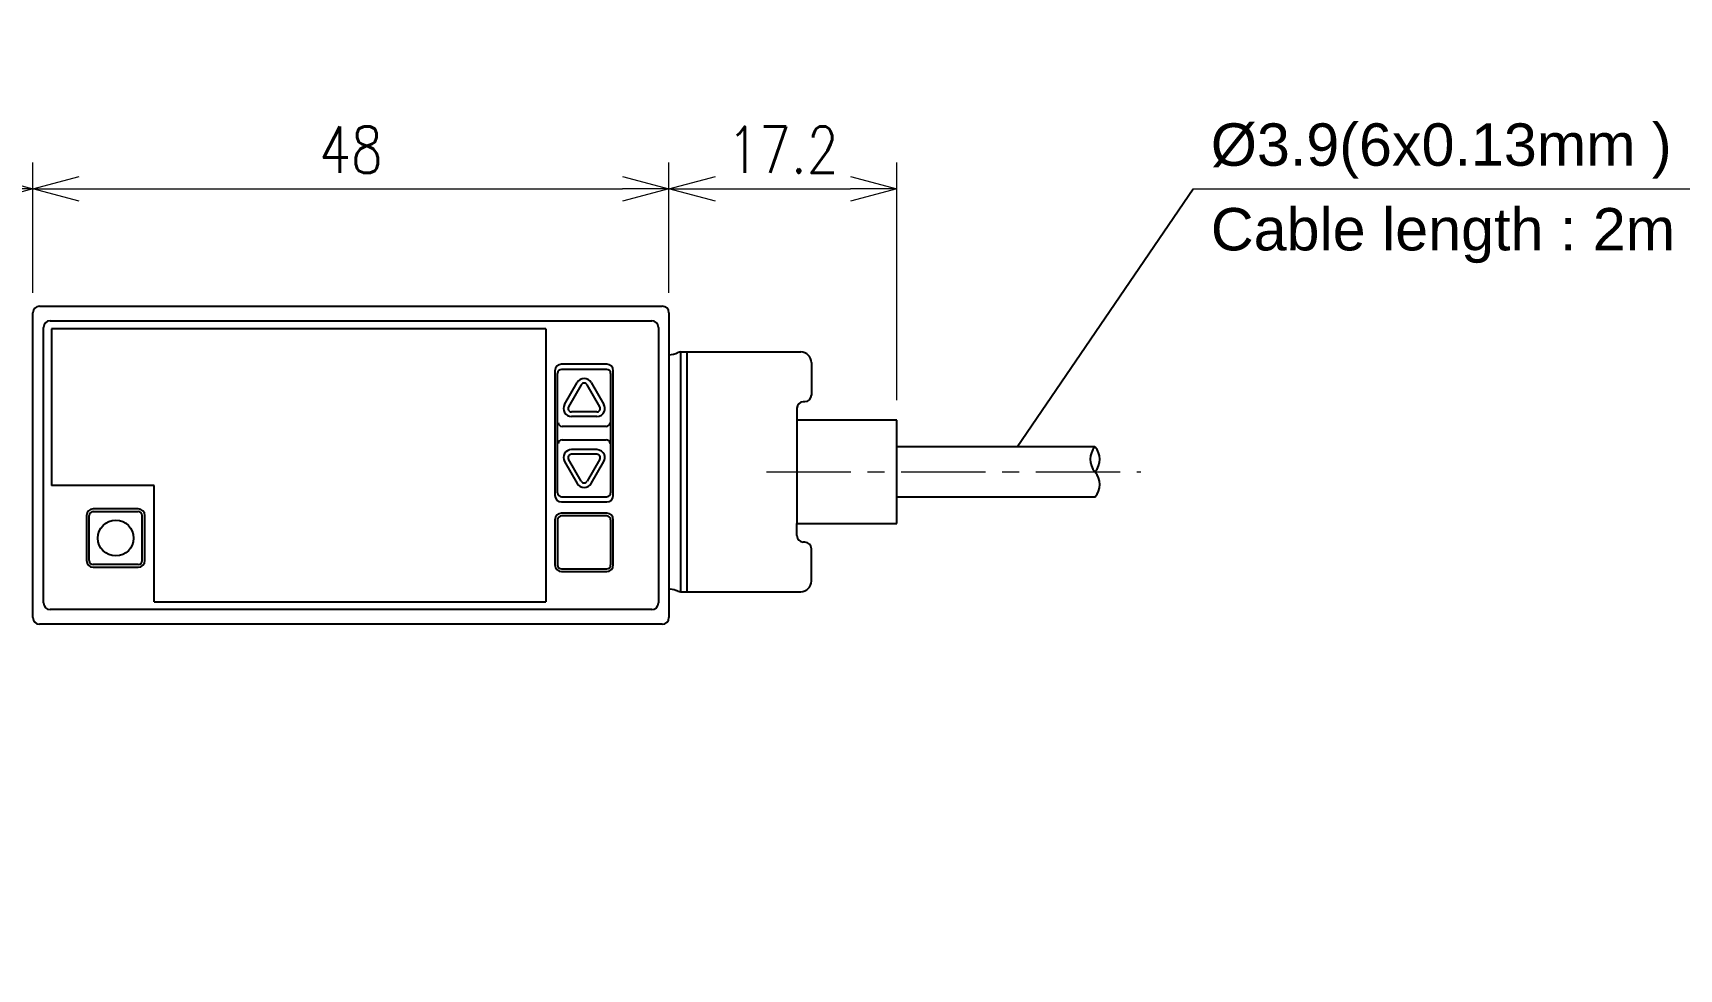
# Model space of a CAD drawing. Header units: millimetres. Extents: x 0 to 70370, y 0 to 11543.
# Drawn here: x 885.3 to 1009.5, y 1923.7 to 1994.3 of the extents above; entities that cross this region are included whole.
import ezdxf
from ezdxf import colors
from ezdxf.entities.mleader import LeaderData, LeaderLine
from ezdxf.enums import TextEntityAlignment as Align
from ezdxf.math import Vec2, Vec3

# ---------------------------------------------------------------- set-up
doc = ezdxf.new("R2010")
doc.units = ezdxf.units.MM
doc.linetypes.add('CENTER', pattern=[50.8, 31.75, -6.35, 6.35, -6.35])
doc.linetypes.add('CENTER2', pattern=[28.575, 19.05, -3.175, 3.175, -3.175])
for name, color, linetype, lineweight in [('01_外形線', 7, 'Continuous', 25), ('04_中心線', 1, 'CENTER2', 9), ('07_寸法線', 3, 'Continuous', 9)]:
    doc.layers.add(name, color=color, linetype=linetype, lineweight=lineweight)
doc.styles.get("Standard").update_dxf_attribs({"font": 'arial.ttf'})
doc.styles.add('寸法用', font='simplex.shx', dxfattribs={"width": 0.8, "bigfont": '@extfont2.shx'})
doc.dimstyles.get("Standard").update_dxf_attribs({"dimtxt": 0.18, "dimasz": 0.18, "dimexe": 0.18, "dimexo": 0.0625, "dimgap": 0.09, "dimtad": 0, "dimtih": 1, "dimtoh": 1, "dimdec": 4, "dimzin": 0, "dimdsep": 46, "dimtxsty": 'Standard', "dimcen": 0.09, "dimadec": 0, "dimazin": 0, "dimtfac": 1, "dimtdec": 4, "dimtofl": 0, "dimtmove": 0, "dimatfit": 3, "dimfxl": 1, "dimtolj": 1, "dimtzin": 0, "dimarcsym": 0})
doc.dimstyles.new('機械製図用', dxfattribs={"dimtxt": 3.5, "dimasz": 3.5, "dimexe": 2, "dimexo": 0, "dimgap": 1.2, "dimtad": 1, "dimdsep": 46, "dimtxsty": '寸法用', "dimblk": 'OPEN30', "dimcen": 0, "dimclrd": 256, "dimclre": 256, "dimclrt": 7, "dimazin": 2, "dimtm": 1e-09, "dimtfac": 0.75, "dimtmove": 0, "dimatfit": 3, "dimldrblk": 'OPEN30', "dimfxl": 1, "dimlwd": -1, "dimlwe": -1, "dimarcsym": 0})

# ---------------------------------------------------------------- blocks, each defined once
blk = doc.blocks.new('_Open30')
at = {"color": 0, "linetype": 'ByBlock', "lineweight": -2}
for p, q in [((-1, 0.268), (0, 0)), ((0, 0), (-1, -0.268)), ((0, 0), (-1, 0))]:
    blk.add_line(p, q, dxfattribs=at)
blk = doc.blocks.new('*D1977')
at = {"layer": '07_寸法線', "transparency": 16777216}
for p, q in [((852.08, 1962.59), (844.02, 1962.59)), ((846.02, 1959.09), (846.02, 1953.21)), ((884.28, 1949.71), (844.02, 1949.71)), ((846.02, 1949.71), (846.02, 1933.15))]:
    blk.add_line(p, q, dxfattribs=at)
at = {"layer": 'Defpoints', "color": 0, "linetype": 'Continuous', "transparency": 16777216}
for p in [(853.58, 1962.59), (846.02, 1949.71), (885.78, 1949.71)]:
    blk.add_point(p, dxfattribs=at)
at = {"layer": '07_寸法線', "linetype": 'Continuous', "transparency": 16777216, "xscale": 3.5, "yscale": 3.5, "zscale": 3.5}
for p, rotation in [((846.02, 1962.59), 90), ((846.02, 1949.71), 270)]:
    blk.add_blockref('_Open30', p, dxfattribs=dict(at, rotation=rotation))
at = {"layer": '07_寸法線', "color": 7, "linetype": 'Continuous', "transparency": 16777216, "insert": (843.07, 1939.68), "char_height": 3.5, "attachment_point": 5, "rotation": 90, "style": '寸法用'}
blk.add_mtext('12.88', dxfattribs=at)
blk = doc.blocks.new('*D1978')
at = {"layer": '07_寸法線', "transparency": 16777216}
for p, q in [((884.28, 1973.71), (834.02, 1973.71)), ((836.02, 1970.21), (836.02, 1953.21)), ((884.28, 1949.71), (834.02, 1949.71))]:
    blk.add_line(p, q, dxfattribs=at)
at = {"layer": 'Defpoints', "color": 0, "linetype": 'Continuous', "transparency": 16777216}
for p in [(885.78, 1973.71), (836.02, 1949.71), (885.78, 1949.71)]:
    blk.add_point(p, dxfattribs=at)
at = {"layer": '07_寸法線', "linetype": 'Continuous', "transparency": 16777216, "xscale": 3.5, "yscale": 3.5, "zscale": 3.5}
for p, rotation in [((836.02, 1973.71), 90), ((836.02, 1949.71), 270)]:
    blk.add_blockref('_Open30', p, dxfattribs=dict(at, rotation=rotation))
at = {"layer": '07_寸法線', "color": 7, "linetype": 'Continuous', "transparency": 16777216, "insert": (833.07, 1961.71), "char_height": 3.5, "attachment_point": 5, "rotation": 90, "style": '寸法用'}
blk.add_mtext('24', dxfattribs=at)
blk = doc.blocks.new('*D1979')
at = {"layer": '07_寸法線', "transparency": 16777216}
for p, q in [((871.28, 1967.99), (871.28, 1984.57)), ((885.28, 1974.71), (885.28, 1984.57)), ((874.78, 1982.57), (881.78, 1982.57))]:
    blk.add_line(p, q, dxfattribs=at)
at = {"layer": 'Defpoints', "color": 0, "linetype": 'Continuous', "transparency": 16777216}
for p in [(885.28, 1982.57), (885.28, 1973.21), (871.28, 1966.49)]:
    blk.add_point(p, dxfattribs=at)
at = {"layer": '07_寸法線', "linetype": 'Continuous', "transparency": 16777216, "xscale": 3.5, "yscale": 3.5, "zscale": 3.5, "rotation": 180}
blk.add_blockref('_Open30', (871.28, 1982.57), dxfattribs=at)
at = {"layer": '07_寸法線', "linetype": 'Continuous', "transparency": 16777216, "xscale": 3.5, "yscale": 3.5, "zscale": 3.5}
blk.add_blockref('_Open30', (885.28, 1982.57), dxfattribs=at)
at = {"layer": '07_寸法線', "color": 7, "linetype": 'Continuous', "transparency": 16777216, "insert": (878.28, 1985.52), "char_height": 3.5, "attachment_point": 5, "style": '寸法用'}
blk.add_mtext('14', dxfattribs=at)
blk = doc.blocks.new('*D1980')
at = {"layer": '07_寸法線', "transparency": 16777216}
for p, q in [((885.28, 1974.71), (885.28, 1984.57)), ((933.28, 1974.71), (933.28, 1984.57)), ((888.78, 1982.57), (929.78, 1982.57))]:
    blk.add_line(p, q, dxfattribs=at)
at = {"layer": 'Defpoints', "color": 0, "linetype": 'Continuous', "transparency": 16777216}
for p in [(933.28, 1982.57), (885.28, 1973.21), (933.28, 1973.21)]:
    blk.add_point(p, dxfattribs=at)
at = {"layer": '07_寸法線', "linetype": 'Continuous', "transparency": 16777216, "xscale": 3.5, "yscale": 3.5, "zscale": 3.5, "rotation": 180}
blk.add_blockref('_Open30', (885.28, 1982.57), dxfattribs=at)
at = {"layer": '07_寸法線', "linetype": 'Continuous', "transparency": 16777216, "xscale": 3.5, "yscale": 3.5, "zscale": 3.5}
blk.add_blockref('_Open30', (933.28, 1982.57), dxfattribs=at)
at = {"layer": '07_寸法線', "color": 7, "linetype": 'Continuous', "transparency": 16777216, "insert": (909.28, 1985.52), "char_height": 3.5, "attachment_point": 5, "style": '寸法用'}
blk.add_mtext('48', dxfattribs=at)
blk = doc.blocks.new('*D1981')
at = {"layer": '07_寸法線', "transparency": 16777216}
for p, q in [((933.28, 1974.71), (933.28, 1984.57)), ((950.48, 1966.61), (950.48, 1984.57)), ((936.78, 1982.57), (946.98, 1982.57))]:
    blk.add_line(p, q, dxfattribs=at)
at = {"layer": 'Defpoints', "color": 0, "linetype": 'Continuous', "transparency": 16777216}
for p in [(950.48, 1982.57), (933.28, 1973.21), (950.48, 1965.11)]:
    blk.add_point(p, dxfattribs=at)
at = {"layer": '07_寸法線', "linetype": 'Continuous', "transparency": 16777216, "xscale": 3.5, "yscale": 3.5, "zscale": 3.5, "rotation": 180}
blk.add_blockref('_Open30', (933.28, 1982.57), dxfattribs=at)
at = {"layer": '07_寸法線', "linetype": 'Continuous', "transparency": 16777216, "xscale": 3.5, "yscale": 3.5, "zscale": 3.5}
blk.add_blockref('_Open30', (950.48, 1982.57), dxfattribs=at)
at = {"layer": '07_寸法線', "color": 7, "linetype": 'Continuous', "transparency": 16777216, "insert": (941.88, 1985.52), "char_height": 3.5, "attachment_point": 5, "style": '寸法用'}
blk.add_mtext('17.2', dxfattribs=at)
blk = doc.blocks.new('*D1946')
at = {"layer": '07_寸法線', "transparency": 16777216}
for p, q in [((852.08, 1962.59), (844.02, 1962.59)), ((846.02, 1959.09), (846.02, 1953.21)), ((884.28, 1949.71), (844.02, 1949.71)), ((846.02, 1949.71), (846.02, 1933.15))]:
    blk.add_line(p, q, dxfattribs=at)
at = {"layer": 'Defpoints', "color": 0, "linetype": 'Continuous', "transparency": 16777216}
for p in [(853.58, 1962.59), (846.02, 1949.71), (885.78, 1949.71)]:
    blk.add_point(p, dxfattribs=at)
at = {"layer": '07_寸法線', "linetype": 'Continuous', "transparency": 16777216, "xscale": 3.5, "yscale": 3.5, "zscale": 3.5}
for p, rotation in [((846.02, 1962.59), 90), ((846.02, 1949.71), 270)]:
    blk.add_blockref('_Open30', p, dxfattribs=dict(at, rotation=rotation))
at = {"layer": '07_寸法線', "color": 7, "linetype": 'Continuous', "transparency": 16777216, "insert": (843.07, 1939.68), "char_height": 3.5, "attachment_point": 5, "rotation": 90, "style": '寸法用'}
blk.add_mtext('12.88', dxfattribs=at)
blk = doc.blocks.new('*D1947')
at = {"layer": '07_寸法線', "transparency": 16777216}
for p, q in [((884.28, 1973.71), (834.02, 1973.71)), ((836.02, 1970.21), (836.02, 1953.21)), ((884.28, 1949.71), (834.02, 1949.71))]:
    blk.add_line(p, q, dxfattribs=at)
at = {"layer": 'Defpoints', "color": 0, "linetype": 'Continuous', "transparency": 16777216}
for p in [(885.78, 1973.71), (836.02, 1949.71), (885.78, 1949.71)]:
    blk.add_point(p, dxfattribs=at)
at = {"layer": '07_寸法線', "linetype": 'Continuous', "transparency": 16777216, "xscale": 3.5, "yscale": 3.5, "zscale": 3.5}
for p, rotation in [((836.02, 1973.71), 90), ((836.02, 1949.71), 270)]:
    blk.add_blockref('_Open30', p, dxfattribs=dict(at, rotation=rotation))
at = {"layer": '07_寸法線', "color": 7, "linetype": 'Continuous', "transparency": 16777216, "insert": (833.07, 1961.71), "char_height": 3.5, "attachment_point": 5, "rotation": 90, "style": '寸法用'}
blk.add_mtext('24', dxfattribs=at)
blk = doc.blocks.new('*D1948')
at = {"layer": '07_寸法線', "transparency": 16777216}
for p, q in [((871.28, 1967.99), (871.28, 1984.57)), ((885.28, 1974.71), (885.28, 1984.57)), ((874.78, 1982.57), (881.78, 1982.57))]:
    blk.add_line(p, q, dxfattribs=at)
at = {"layer": 'Defpoints', "color": 0, "linetype": 'Continuous', "transparency": 16777216}
for p in [(885.28, 1982.57), (885.28, 1973.21), (871.28, 1966.49)]:
    blk.add_point(p, dxfattribs=at)
at = {"layer": '07_寸法線', "linetype": 'Continuous', "transparency": 16777216, "xscale": 3.5, "yscale": 3.5, "zscale": 3.5, "rotation": 180}
blk.add_blockref('_Open30', (871.28, 1982.57), dxfattribs=at)
at = {"layer": '07_寸法線', "linetype": 'Continuous', "transparency": 16777216, "xscale": 3.5, "yscale": 3.5, "zscale": 3.5}
blk.add_blockref('_Open30', (885.28, 1982.57), dxfattribs=at)
at = {"layer": '07_寸法線', "color": 7, "linetype": 'Continuous', "transparency": 16777216, "insert": (878.28, 1985.52), "char_height": 3.5, "attachment_point": 5, "style": '寸法用'}
blk.add_mtext('14', dxfattribs=at)
blk = doc.blocks.new('*D1949')
at = {"layer": '07_寸法線', "transparency": 16777216}
for p, q in [((885.28, 1974.71), (885.28, 1984.57)), ((933.28, 1974.71), (933.28, 1984.57)), ((888.78, 1982.57), (929.78, 1982.57))]:
    blk.add_line(p, q, dxfattribs=at)
at = {"layer": 'Defpoints', "color": 0, "linetype": 'Continuous', "transparency": 16777216}
for p in [(933.28, 1982.57), (885.28, 1973.21), (933.28, 1973.21)]:
    blk.add_point(p, dxfattribs=at)
at = {"layer": '07_寸法線', "linetype": 'Continuous', "transparency": 16777216, "xscale": 3.5, "yscale": 3.5, "zscale": 3.5, "rotation": 180}
blk.add_blockref('_Open30', (885.28, 1982.57), dxfattribs=at)
at = {"layer": '07_寸法線', "linetype": 'Continuous', "transparency": 16777216, "xscale": 3.5, "yscale": 3.5, "zscale": 3.5}
blk.add_blockref('_Open30', (933.28, 1982.57), dxfattribs=at)
at = {"layer": '07_寸法線', "color": 7, "linetype": 'Continuous', "transparency": 16777216, "insert": (909.28, 1985.52), "char_height": 3.5, "attachment_point": 5, "style": '寸法用'}
blk.add_mtext('48', dxfattribs=at)
blk = doc.blocks.new('*D1950')
at = {"layer": '07_寸法線', "transparency": 16777216}
for p, q in [((933.28, 1974.71), (933.28, 1984.57)), ((950.48, 1966.61), (950.48, 1984.57)), ((936.78, 1982.57), (946.98, 1982.57))]:
    blk.add_line(p, q, dxfattribs=at)
at = {"layer": 'Defpoints', "color": 0, "linetype": 'Continuous', "transparency": 16777216}
for p in [(950.48, 1982.57), (933.28, 1973.21), (950.48, 1965.11)]:
    blk.add_point(p, dxfattribs=at)
at = {"layer": '07_寸法線', "linetype": 'Continuous', "transparency": 16777216, "xscale": 3.5, "yscale": 3.5, "zscale": 3.5, "rotation": 180}
blk.add_blockref('_Open30', (933.28, 1982.57), dxfattribs=at)
at = {"layer": '07_寸法線', "linetype": 'Continuous', "transparency": 16777216, "xscale": 3.5, "yscale": 3.5, "zscale": 3.5}
blk.add_blockref('_Open30', (950.48, 1982.57), dxfattribs=at)
at = {"layer": '07_寸法線', "color": 7, "linetype": 'Continuous', "transparency": 16777216, "insert": (941.88, 1985.52), "char_height": 3.5, "attachment_point": 5, "style": '寸法用'}
blk.add_mtext('17.2', dxfattribs=at)
blk = doc.blocks.new('AM_BALLOON1')
at = {"transparency": 16777216}
blk.add_circle((0, 0), 5, dxfattribs=at)
blk.add_attdef('B_NUMBER', text='', height=3, dxfattribs=at).set_placement((0, 0), align=Align.MIDDLE_CENTER)
blk = doc.blocks.new('_OPEN')
at = {"color": 0, "linetype": 'ByBlock'}
for p, q in [((-1, 0.167), (0, 0)), ((0, 0), (-1, -0.167)), ((0, 0), (-1, 0))]:
    blk.add_line(p, q, dxfattribs=at)

msp = doc.modelspace()

# ---------------------------------------------------------------- linework, layer by layer
at = {"layer": '01_外形線', "linetype": 'Continuous'}
for p, q in [((885.279, 1969.514), (885.279, 1973.212)), ((885.279, 1969.514), (885.279, 1973.212)), ((885.779, 1973.712), (932.779, 1973.712)), ((885.779, 1973.712), (932.779, 1973.712)), ((933.279, 1973.212), (933.279, 1970.052)), ((933.279, 1973.212), (933.279, 1970.052)), ((886.079, 1951.312), (886.079, 1972.112)), ((886.079, 1951.312), (886.079, 1972.112)), ((886.579, 1972.612), (931.979, 1972.612)), ((886.579, 1972.612), (931.979, 1972.612)), ((886.679, 1972.012), (886.679, 1960.172)), ((923.979, 1972.012), (886.679, 1972.012)), ((886.679, 1972.012), (886.679, 1960.172)), ((923.979, 1972.012), (886.679, 1972.012)), ((923.979, 1972.012), (923.979, 1951.412)), ((923.979, 1972.012), (923.979, 1951.412)), ((932.479, 1972.112), (932.479, 1951.312)), ((932.479, 1972.112), (932.479, 1951.312)), ((885.279, 1953.56), (885.279, 1969.514)), ((885.279, 1953.56), (885.279, 1969.514)), ((928.579, 1969.337), (925.179, 1969.337)), ((928.579, 1969.337), (925.179, 1969.337)), ((933.279, 1970.052), (933.279, 1952.362)), ((933.279, 1970.052), (933.279, 1952.362)), ((934.14, 1970.262), (934.14, 1952.162)), ((934.14, 1970.262), (943.231, 1970.262)), ((934.14, 1970.262), (934.14, 1952.162)), ((934.14, 1970.262), (943.231, 1970.262)), ((934.629, 1970.262), (934.629, 1952.162)), ((934.629, 1970.262), (934.629, 1952.162)), ((944.031, 1969.462), (944.031, 1967.008)), ((944.031, 1969.462), (944.031, 1967.008)), ((924.679, 1968.837), (924.679, 1959.437)), ((924.679, 1968.837), (924.679, 1959.437)), ((924.879, 1959.637), (924.879, 1968.637)), ((924.879, 1959.637), (924.879, 1968.637)), ((928.579, 1968.937), (925.179, 1968.937)), ((928.579, 1968.937), (925.179, 1968.937)), ((925.398, 1966.287), (926.359, 1967.951)), ((925.398, 1966.287), (926.359, 1967.951)), ((927.398, 1967.951), (928.359, 1966.287)), ((927.398, 1967.951), (928.359, 1966.287)), ((928.879, 1968.637), (928.879, 1959.637)), ((928.879, 1968.637), (928.879, 1959.637)), ((929.079, 1959.437), (929.079, 1968.837)), ((929.079, 1959.437), (929.079, 1968.837)), ((926.662, 1967.776), (925.701, 1966.112)), ((926.662, 1967.776), (925.701, 1966.112)), ((928.056, 1966.112), (927.095, 1967.776)), ((928.056, 1966.112), (927.095, 1967.776)), ((927.839, 1965.737), (925.918, 1965.737)), ((927.839, 1965.737), (925.918, 1965.737)), ((927.839, 1965.387), (925.918, 1965.387)), ((927.839, 1965.387), (925.918, 1965.387)), ((942.93, 1966.005), (942.93, 1965.107)), ((942.93, 1966.005), (942.93, 1965.107)), ((943.542, 1966.508), (943.419, 1966.505)), ((943.542, 1966.508), (943.419, 1966.505)), ((928.536, 1964.637), (925.221, 1964.637)), ((928.536, 1964.637), (925.221, 1964.637)), ((950.48, 1965.107), (942.93, 1965.107)), ((942.93, 1965.107), (942.93, 1957.307)), ((950.48, 1965.107), (942.93, 1965.107)), ((942.93, 1965.107), (942.93, 1957.307)), ((950.48, 1963.107), (950.48, 1965.107)), ((950.48, 1963.107), (950.48, 1965.107)), ((925.221, 1963.637), (928.536, 1963.637)), ((925.221, 1963.637), (928.536, 1963.637)), ((927.839, 1962.887), (925.918, 1962.887)), ((927.839, 1962.887), (925.918, 1962.887)), ((965.43, 1963.107), (950.48, 1963.107)), ((950.48, 1959.307), (950.48, 1963.107)), ((965.43, 1963.107), (950.48, 1963.107)), ((950.48, 1959.307), (950.48, 1963.107)), ((925.398, 1961.987), (926.359, 1960.323)), ((925.398, 1961.987), (926.359, 1960.323)), ((926.662, 1960.498), (925.701, 1962.162)), ((926.662, 1960.498), (925.701, 1962.162)), ((927.839, 1962.537), (925.918, 1962.537)), ((927.839, 1962.537), (925.918, 1962.537)), ((928.056, 1962.162), (927.095, 1960.498)), ((928.056, 1962.162), (927.095, 1960.498)), ((927.398, 1960.323), (928.359, 1961.987)), ((927.398, 1960.323), (928.359, 1961.987)), ((894.429, 1960.172), (886.679, 1960.172)), ((894.429, 1960.172), (886.679, 1960.172)), ((894.429, 1951.412), (894.429, 1960.172)), ((894.429, 1951.412), (894.429, 1960.172)), ((925.179, 1959.337), (928.579, 1959.337)), ((925.179, 1959.337), (928.579, 1959.337)), ((965.43, 1959.307), (950.48, 1959.307)), ((950.48, 1957.307), (950.48, 1959.307)), ((965.43, 1959.307), (950.48, 1959.307)), ((950.48, 1957.307), (950.48, 1959.307)), ((893.229, 1958.412), (889.829, 1958.412)), ((893.229, 1958.412), (889.829, 1958.412)), ((889.829, 1958.212), (893.229, 1958.212)), ((889.829, 1958.212), (893.229, 1958.212)), ((925.179, 1958.937), (928.579, 1958.937)), ((925.179, 1958.937), (928.579, 1958.937)), ((928.579, 1958.087), (925.179, 1958.087)), ((928.579, 1958.087), (925.179, 1958.087)), ((889.329, 1957.912), (889.329, 1954.512)), ((889.329, 1957.912), (889.329, 1954.512)), ((889.529, 1954.512), (889.529, 1957.912)), ((889.529, 1954.512), (889.529, 1957.912)), ((893.529, 1954.512), (893.529, 1957.912)), ((893.529, 1954.512), (893.529, 1957.912)), ((893.729, 1954.512), (893.729, 1957.912)), ((893.729, 1954.512), (893.729, 1957.912)), ((924.679, 1957.587), (924.679, 1954.187)), ((924.679, 1957.587), (924.679, 1954.187)), ((924.879, 1957.587), (924.879, 1954.187)), ((924.879, 1957.587), (924.879, 1954.187)), ((928.579, 1957.887), (925.179, 1957.887)), ((928.579, 1957.887), (925.179, 1957.887)), ((928.879, 1957.587), (928.879, 1954.187)), ((928.879, 1957.587), (928.879, 1954.187)), ((929.079, 1954.187), (929.079, 1957.587)), ((929.079, 1954.187), (929.079, 1957.587)), ((942.93, 1957.307), (950.48, 1957.307)), ((942.93, 1956.407), (942.93, 1957.307)), ((942.93, 1957.307), (950.48, 1957.307)), ((942.93, 1956.407), (942.93, 1957.307)), ((943.542, 1955.905), (943.419, 1955.907)), ((943.542, 1955.905), (943.419, 1955.907)), ((893.229, 1954.212), (889.829, 1954.212)), ((893.229, 1954.212), (889.829, 1954.212)), ((944.031, 1952.962), (944.031, 1955.405)), ((944.031, 1952.962), (944.031, 1955.405)), ((885.279, 1950.212), (885.279, 1953.56)), ((885.279, 1950.212), (885.279, 1953.56)), ((889.829, 1954.012), (893.229, 1954.012)), ((889.829, 1954.012), (893.229, 1954.012)), ((925.179, 1953.887), (928.579, 1953.887)), ((925.179, 1953.887), (928.579, 1953.887)), ((925.179, 1953.687), (928.579, 1953.687)), ((925.179, 1953.687), (928.579, 1953.687)), ((933.279, 1952.362), (933.279, 1950.212)), ((933.279, 1952.362), (933.279, 1950.212)), ((934.14, 1952.162), (943.231, 1952.162)), ((934.14, 1952.162), (943.231, 1952.162)), ((931.979, 1950.812), (886.579, 1950.812)), ((931.979, 1950.812), (886.579, 1950.812)), ((894.429, 1951.412), (923.979, 1951.412)), ((894.429, 1951.412), (923.979, 1951.412)), ((932.779, 1949.712), (885.779, 1949.712)), ((932.779, 1949.712), (885.779, 1949.712))]:
    msp.add_line(p, q, dxfattribs=at)
msp.add_circle((891.529, 1956.212), 1.35, dxfattribs=at)
msp.add_circle((891.529, 1956.212), 1.35, dxfattribs=at)
for centre, radius, start, end in [((885.779, 1973.212), 0.5, 90, 180), ((885.779, 1973.212), 0.5, 90, 180), ((932.779, 1973.212), 0.5, 0, 90), ((932.779, 1973.212), 0.5, 0, 90), ((886.579, 1972.112), 0.5, 90, 180), ((886.579, 1972.112), 0.5, 90, 180), ((931.979, 1972.112), 0.5, 0, 90), ((931.979, 1972.112), 0.5, 0, 90), ((925.179, 1968.837), 0.5, 90, 180), ((925.179, 1968.837), 0.5, 90, 180), ((928.579, 1968.837), 0.5, 0, 90), ((928.579, 1968.837), 0.5, 0, 90), ((933.189, 1971.792), 1.743, 272.94871, 295.75908), ((933.189, 1971.792), 1.743, 272.94871, 295.75908), ((934.14, 1969.762), 0.5, 90, 112.81939), ((934.14, 1969.762), 0.5, 90, 112.81939), ((943.231, 1969.462), 0.8, 0, 90), ((943.231, 1969.462), 0.8, 0, 90), ((925.179, 1968.637), 0.3, 90, 180), ((925.179, 1968.637), 0.3, 90, 180), ((926.879, 1967.651), 0.6, 30, 150), ((926.879, 1967.651), 0.6, 30, 150), ((926.879, 1967.651), 0.25, 30, 150), ((926.879, 1967.651), 0.25, 30, 150), ((928.579, 1968.637), 0.3, 0, 90), ((928.579, 1968.637), 0.3, 0, 90), ((943.531, 1967.008), 0.5, 271.25745, 0), ((943.531, 1967.008), 0.5, 271.25745, 0), ((925.918, 1965.987), 0.6, 150, 270), ((925.918, 1965.987), 0.6, 150, 270), ((925.918, 1965.987), 0.25, 150, 270), ((925.918, 1965.987), 0.25, 150, 270), ((927.839, 1965.987), 0.25, 270, 30), ((927.839, 1965.987), 0.25, 270, 30), ((927.839, 1965.987), 0.6, 270, 340.71283), ((927.839, 1965.987), 0.6, 270, 340.71283), ((927.839, 1965.987), 0.6, 340.71283, 30), ((927.839, 1965.987), 0.6, 340.71283, 30), ((943.43, 1966.005), 0.5, 91.25745, 180), ((943.43, 1966.005), 0.5, 91.25745, 180), ((925.221, 1964.937), 0.3, 180, 270), ((925.221, 1964.937), 0.3, 180, 270), ((928.536, 1964.937), 0.3, 270, 0), ((928.536, 1964.937), 0.3, 270, 0), ((925.221, 1963.337), 0.3, 90, 180), ((925.221, 1963.337), 0.3, 90, 180), ((925.918, 1962.287), 0.6, 90, 210), ((925.918, 1962.287), 0.6, 90, 210), ((927.839, 1962.287), 0.6, 19.28717, 90), ((927.839, 1962.287), 0.6, 19.28717, 90), ((928.536, 1963.337), 0.3, 0, 90), ((928.536, 1963.337), 0.3, 0, 90), ((966.526, 1962.157), 1.45, 139.06761, 220.93239), ((966.526, 1962.157), 1.45, 139.06761, 220.93239), ((966.989, 1962.207), 1.8, 150, 150), ((966.989, 1962.207), 1.8, 150, 150), ((964.335, 1962.157), 1.45, 319.06761, 40.93239), ((964.335, 1962.157), 1.45, 319.06761, 40.93239), ((925.918, 1962.287), 0.25, 90, 210), ((925.918, 1962.287), 0.25, 90, 210), ((927.839, 1962.287), 0.25, 330, 90), ((927.839, 1962.287), 0.25, 330, 90), ((927.839, 1962.287), 0.6, 330, 19.28717), ((927.839, 1962.287), 0.6, 330, 19.28717), ((926.879, 1960.623), 0.25, 210, 330), ((926.879, 1960.623), 0.25, 210, 330), ((964.335, 1960.257), 1.45, 319.06761, 40.93239), ((964.335, 1960.257), 1.45, 319.06761, 40.93239), ((925.179, 1959.437), 0.5, 180, 270), ((925.179, 1959.437), 0.5, 180, 270), ((925.179, 1959.637), 0.3, 180, 270), ((925.179, 1959.637), 0.3, 180, 270), ((926.879, 1960.623), 0.6, 210, 330), ((926.879, 1960.623), 0.6, 210, 330), ((928.579, 1959.637), 0.3, 270, 0), ((928.579, 1959.637), 0.3, 270, 0), ((928.579, 1959.437), 0.5, 270, 0), ((928.579, 1959.437), 0.5, 270, 0), ((889.829, 1957.912), 0.5, 90, 180), ((889.829, 1957.912), 0.5, 90, 180), ((889.829, 1957.912), 0.3, 90, 180), ((889.829, 1957.912), 0.3, 90, 180), ((893.229, 1957.912), 0.5, 0, 90), ((893.229, 1957.912), 0.5, 0, 90), ((893.229, 1957.912), 0.3, 0, 90), ((893.229, 1957.912), 0.3, 0, 90), ((925.179, 1957.587), 0.5, 90, 180), ((925.179, 1957.587), 0.5, 90, 180), ((928.579, 1957.587), 0.5, 0, 90), ((928.579, 1957.587), 0.5, 0, 90), ((925.179, 1957.587), 0.3, 90, 180), ((925.179, 1957.587), 0.3, 90, 180), ((928.579, 1957.587), 0.3, 0, 90), ((928.579, 1957.587), 0.3, 0, 90), ((943.43, 1956.407), 0.5, 180, 268.74255), ((943.43, 1956.407), 0.5, 180, 268.74255), ((943.531, 1955.405), 0.5, 0, 88.74255), ((943.531, 1955.405), 0.5, 0, 88.74255), ((889.829, 1954.512), 0.5, 180, 270), ((889.829, 1954.512), 0.5, 180, 270), ((889.829, 1954.512), 0.3, 180, 270), ((889.829, 1954.512), 0.3, 180, 270), ((893.229, 1954.512), 0.3, 270, 0), ((893.229, 1954.512), 0.5, 270, 0), ((893.229, 1954.512), 0.3, 270, 0), ((893.229, 1954.512), 0.5, 270, 0), ((925.179, 1954.187), 0.5, 180, 270), ((925.179, 1954.187), 0.5, 180, 270), ((925.179, 1954.187), 0.3, 180, 270), ((925.179, 1954.187), 0.3, 180, 270), ((928.579, 1954.187), 0.3, 270, 0), ((928.579, 1954.187), 0.5, 270, 0), ((928.579, 1954.187), 0.3, 270, 0), ((928.579, 1954.187), 0.5, 270, 0), ((934.14, 1952.662), 0.5, 270, 270), ((934.14, 1952.662), 0.5, 270, 270), ((943.231, 1952.962), 0.8, 270, 0), ((943.231, 1952.962), 0.8, 270, 0), ((933.278, 1950.307), 2.055, 89.99099, 90.02033), ((933.278, 1950.307), 2.055, 89.99099, 90.02033), ((933.214, 1951.458), 0.907, 79.47872, 85.89798), ((933.214, 1951.458), 0.907, 79.47872, 85.89798), ((933.149, 1950.307), 2.055, 67.18061, 83.57172), ((933.149, 1950.307), 2.055, 67.18061, 83.57172), ((934.14, 1952.662), 0.5, 247.18061, 270), ((934.14, 1952.662), 0.5, 247.18061, 270), ((886.579, 1951.312), 0.5, 180, 270), ((886.579, 1951.312), 0.5, 180, 270), ((931.979, 1951.312), 0.5, 270, 0), ((931.979, 1951.312), 0.5, 270, 0), ((885.779, 1950.212), 0.5, 180, 270), ((885.779, 1950.212), 0.5, 180, 270), ((932.779, 1950.212), 0.5, 270, 0), ((932.779, 1950.212), 0.5, 270, 0)]:
    msp.add_arc(centre, radius, start, end, dxfattribs=at)
at = {"layer": '04_中心線', "linetype": 'CENTER', "ltscale": 0.2}
msp.add_line((940.65, 1961.212), (968.893, 1961.212), dxfattribs=at)
msp.add_line((940.65, 1961.212), (968.893, 1961.212), dxfattribs=at)
at = {"layer": '07_寸法線', "linetype": 'Continuous'}
msp.add_line((972.834, 1982.569), (1021.311, 1982.569), dxfattribs=at)
msp.add_line((972.834, 1982.569), (1021.311, 1982.569), dxfattribs=at)

# ---------------------------------------------------------------- texts
for s, p in [('%%C3.9(6x0.13mm )', (974.176, 1984.314)), ('%%C3.9(6x0.13mm )', (974.176, 1984.314)), ('Cable length : 2m', (974.176, 1977.925)), ('Cable length : 2m', (974.176, 1977.925))]:
    msp.add_text(s, height=3.2, dxfattribs=at).set_placement(p)

# ---------------------------------------------------------------- dimensions: what is measured, and where the dimension line sits
for base, p1, p2, picture, middle in [((885.279, 1982.569), (871.279, 1966.487), (885.279, 1973.212), '*D1979', (878.279, 1985.519)), ((885.279, 1982.569), (871.279, 1966.487), (885.279, 1973.212), '*D1948', (878.279, 1985.519)), ((933.279, 1982.569), (885.279, 1973.212), (933.279, 1973.212), '*D1980', (909.279, 1985.519)), ((933.279, 1982.569), (885.279, 1973.212), (933.279, 1973.212), '*D1949', (909.279, 1985.519)), ((950.48, 1982.569), (933.279, 1973.212), (950.48, 1965.107), '*D1981', (941.879, 1985.519)), ((950.48, 1982.569), (933.279, 1973.212), (950.48, 1965.107), '*D1950', (941.879, 1985.519))]:
    dim = msp.add_linear_dim(base=base, p1=p1, p2=p2, dimstyle='機械製図用', override={"dimexo": 1.5}, dxfattribs=at)
    dim.commit()
    dim.dimension.update_dxf_attribs({"geometry": picture, "text_midpoint": middle})
for base, p1, p2, picture, middle in [((836.021, 1949.712), (885.779, 1973.712), (885.779, 1949.712), '*D1978', (833.071, 1961.712)), ((836.021, 1949.712), (885.779, 1973.712), (885.779, 1949.712), '*D1947', (833.071, 1961.712)), ((846.020537635, 1949.711991841), (853.57861864, 1962.586991841), (885.77861864, 1949.711991841), '*D1977', (843.070537635, 1939.678658508)), ((846.020537635, 1949.711991841), (853.57861864, 1962.586991841), (885.77861864, 1949.711991841), '*D1946', (843.070537635, 1939.678658508))]:
    dim = msp.add_linear_dim(base=base, p1=p1, p2=p2, angle=90, dimstyle='機械製図用', override={"dimexo": 1.5}, dxfattribs=at)
    dim.commit()
    dim.dimension.update_dxf_attribs({"geometry": picture, "text_midpoint": middle})

# ---------------------------------------------------------------- leaders
msp.add_leader([(959.547, 1963.107), (972.834, 1982.569)], dimstyle='Standard', override={"dimgap": 1, "dimtad": 0}, dxfattribs=at)
msp.add_leader([(959.547, 1963.107), (972.834, 1982.569)], dimstyle='Standard', override={"dimgap": 1, "dimtad": 0}, dxfattribs=at)
at = {"layer": '07_寸法線'}
ml = msp.add_multileader_block('Standard', dxfattribs=at)
ml.set_content('AM_BALLOON1', color=256, scale=9.3744318)
ml.set_attribute('B_NUMBER', '1', width=0)
ml.set_leader_properties(color=256, linetype='ByLayer', lineweight=-1)
ml.set_arrow_properties(name='OPEN')
ml.build(insert=Vec2(0, 0))
ml.multileader.update_dxf_attribs({"leader_type": 0, "has_dogleg": 0, "text_right_attachment_type": 6, "dogleg_length": 0, "arrow_head_size": 4.688, "scale": 2.5, "block_connection_type": 1})
ctx = ml.context
ctx.base_point, ctx.scale, ctx.char_height, ctx.arrow_head_size, ctx.landing_gap_size, ctx.plane_origin = Vec3(33418.771, 3166.995), 2.5, 9.375, 4.688, 4.688, Vec3(33418.771, 3166.995)
ctx.right_attachment, ctx.attachment_type = 6, 1
notes = []
notes.append((ctx, [(0, (0, 0, 0), (0, 0), (1, 0), 1, [])]))
ctx.block.insert = Vec3(33418.771, 3166.995)
ml = msp.add_multileader_block('Standard', dxfattribs=at)
ml.set_content('AM_BALLOON1', color=256, scale=7.4995455)
ml.set_attribute('B_NUMBER', '1A', width=0)
ml.set_leader_properties(color=256, linetype='ByLayer', lineweight=-1)
ml.set_arrow_properties(name='OPEN')
ml.build(insert=Vec2(0, 0))
ml.multileader.update_dxf_attribs({"leader_type": 0, "has_dogleg": 0, "text_right_attachment_type": 6, "dogleg_length": 0, "arrow_head_size": 3.75, "scale": 2.5, "block_connection_type": 1})
ctx = ml.context
ctx.base_point, ctx.scale, ctx.char_height, ctx.arrow_head_size, ctx.landing_gap_size, ctx.plane_origin = Vec3(35324.795, 3132.322), 2.5, 7.5, 3.75, 3.75, Vec3(35324.795, 3132.322)
ctx.right_attachment, ctx.attachment_type = 6, 1
notes.append((ctx, [(0, (0, 0, 0), (0, 0), (1, 0), 1, [])]))
ctx.block.insert = Vec3(35324.795, 3132.322)
ml = msp.add_multileader_block('Standard', dxfattribs=at)
ml.set_content('AM_BALLOON1', color=256, scale=7.4995455)
ml.set_attribute('B_NUMBER', '2', width=0)
ml.set_leader_properties(color=256, linetype='ByLayer', lineweight=-1)
ml.set_arrow_properties(name='OPEN')
ml.build(insert=Vec2(0, 0))
ml.multileader.update_dxf_attribs({"leader_type": 0, "has_dogleg": 0, "text_right_attachment_type": 6, "dogleg_length": 0, "arrow_head_size": 3.75, "scale": 2.5, "block_connection_type": 1})
ctx = ml.context
ctx.base_point, ctx.scale, ctx.char_height, ctx.arrow_head_size, ctx.landing_gap_size, ctx.plane_origin = Vec3(37084.606, 2712.991), 2.5, 7.5, 3.75, 3.75, Vec3(37084.606, 2712.991)
ctx.right_attachment, ctx.attachment_type = 6, 1
notes.append((ctx, [(0, (0, 0, 0), (0, 0), (1, 0), 1, [])]))
ctx.block.insert = Vec3(37084.606, 2712.991)
ml = msp.add_multileader_block('Standard', dxfattribs=at)
ml.set_content('AM_BALLOON1', color=256, scale=7.4995455)
ml.set_attribute('B_NUMBER', '3', width=0)
ml.set_leader_properties(color=256, linetype='ByLayer', lineweight=-1)
ml.set_arrow_properties(name='OPEN')
ml.build(insert=Vec2(0, 0))
ml.multileader.update_dxf_attribs({"leader_type": 0, "has_dogleg": 0, "text_right_attachment_type": 6, "dogleg_length": 0, "arrow_head_size": 3.75, "scale": 2.5, "block_connection_type": 1})
ctx = ml.context
ctx.base_point, ctx.scale, ctx.char_height, ctx.arrow_head_size, ctx.landing_gap_size, ctx.plane_origin = Vec3(38565.945, 2679.176), 2.5, 7.5, 3.75, 3.75, Vec3(38565.945, 2679.176)
ctx.right_attachment, ctx.attachment_type = 6, 1
notes.append((ctx, [(0, (0, 0, 0), (0, 0), (1, 0), 1, [])]))
ctx.block.insert = Vec3(38565.945, 2679.176)
ml = msp.add_multileader_block('Standard', dxfattribs=at)
ml.set_content('AM_BALLOON1', color=256, scale=6.9995758)
ml.set_attribute('B_NUMBER', '1', width=0)
ml.set_leader_properties(color=256, linetype='ByLayer', lineweight=-1)
ml.set_arrow_properties(name='OPEN')
ml.build(insert=Vec2(0, 0))
ml.multileader.update_dxf_attribs({"leader_type": 0, "has_dogleg": 0, "text_right_attachment_type": 6, "dogleg_length": 0, "arrow_head_size": 3.5, "scale": 2.5, "block_connection_type": 1})
ctx = ml.context
ctx.base_point, ctx.scale, ctx.char_height, ctx.arrow_head_size, ctx.landing_gap_size, ctx.plane_origin = Vec3(22618.86, 2460.666), 2.5, 7, 3.5, 3.5, Vec3(22618.86, 2460.666)
ctx.right_attachment, ctx.attachment_type = 6, 1
notes.append((ctx, [(0, (0, 0, 0), (0, 0), (1, 0), 1, [])]))
ctx.block.insert = Vec3(22618.86, 2460.666)
ml = msp.add_multileader_block('Standard', dxfattribs=at)
ml.set_content('AM_BALLOON1', color=256, scale=7.4995455)
ml.set_attribute('B_NUMBER', '1B', width=0)
ml.set_leader_properties(color=256, linetype='ByLayer', lineweight=-1)
ml.set_arrow_properties(name='OPEN')
ml.build(insert=Vec2(0, 0))
ml.multileader.update_dxf_attribs({"leader_type": 0, "has_dogleg": 0, "text_right_attachment_type": 6, "dogleg_length": 0, "arrow_head_size": 3.75, "scale": 2.5, "block_connection_type": 1})
ctx = ml.context
ctx.base_point, ctx.scale, ctx.char_height, ctx.arrow_head_size, ctx.landing_gap_size, ctx.plane_origin = Vec3(35324.795, 2449.628), 2.5, 7.5, 3.75, 3.75, Vec3(35324.795, 2449.628)
ctx.right_attachment, ctx.attachment_type = 6, 1
notes.append((ctx, [(0, (0, 0, 0), (0, 0), (1, 0), 1, [])]))
ctx.block.insert = Vec3(35324.795, 2449.628)
ml = msp.add_multileader_block('Standard', dxfattribs=at)
ml.set_content('AM_BALLOON1', color=256, scale=5.2496818)
ml.set_attribute('B_NUMBER', '1', width=0)
ml.set_leader_properties(color=256, linetype='ByLayer', lineweight=-1)
ml.set_arrow_properties(name='OPEN')
ml.build(insert=Vec2(0, 0))
ml.multileader.update_dxf_attribs({"leader_type": 0, "has_dogleg": 0, "text_right_attachment_type": 6, "dogleg_length": 0, "arrow_head_size": 2.625, "scale": 2.5, "block_connection_type": 1})
ctx = ml.context
ctx.base_point, ctx.scale, ctx.char_height, ctx.arrow_head_size, ctx.landing_gap_size, ctx.plane_origin = Vec3(15728.524, 2067.426), 2.5, 5.25, 2.625, 2.625, Vec3(15728.524, 2067.426)
ctx.right_attachment, ctx.attachment_type = 6, 1
notes.append((ctx, [(0, (0, 0, 0), (0, 0), (1, 0), 1, [])]))
ctx.block.insert = Vec3(15728.524, 2067.426)
ml = msp.add_multileader_block('Standard', dxfattribs=at)
ml.set_content('AM_BALLOON1', color=256, scale=5.0246955)
ml.set_attribute('B_NUMBER', '1', width=0)
ml.set_leader_properties(color=256, linetype='ByLayer', lineweight=-1)
ml.set_arrow_properties(name='OPEN')
ml.build(insert=Vec2(0, 0))
ml.multileader.update_dxf_attribs({"leader_type": 0, "has_dogleg": 0, "text_right_attachment_type": 6, "dogleg_length": 0, "arrow_head_size": 2.513, "scale": 2.5, "block_connection_type": 1})
ctx = ml.context
ctx.base_point, ctx.scale, ctx.char_height, ctx.arrow_head_size, ctx.landing_gap_size, ctx.plane_origin = Vec3(40332.084, 2013.345), 2.5, 5.025, 2.513, 2.513, Vec3(40332.084, 2013.345)
ctx.right_attachment, ctx.attachment_type = 6, 1
notes.append((ctx, [(0, (0, 0, 0), (0, 0), (1, 0), 1, [])]))
ctx.block.insert = Vec3(40332.084, 2013.345)
ml = msp.add_multileader_block('Standard', dxfattribs=at)
ml.set_content('AM_BALLOON1', color=256, scale=5.0246955)
ml.set_attribute('B_NUMBER', '2', width=0)
ml.set_leader_properties(color=256, linetype='ByLayer', lineweight=-1)
ml.set_arrow_properties(name='OPEN')
ml.build(insert=Vec2(0, 0))
ml.multileader.update_dxf_attribs({"leader_type": 0, "has_dogleg": 0, "text_right_attachment_type": 6, "dogleg_length": 0, "arrow_head_size": 2.513, "scale": 2.5, "block_connection_type": 1})
ctx = ml.context
ctx.base_point, ctx.scale, ctx.char_height, ctx.arrow_head_size, ctx.landing_gap_size, ctx.plane_origin = Vec3(41277.991, 2013.345), 2.5, 5.025, 2.513, 2.513, Vec3(41277.991, 2013.345)
ctx.right_attachment, ctx.attachment_type = 6, 1
notes.append((ctx, [(0, (0, 0, 0), (0, 0), (1, 0), 1, [])]))
ctx.block.insert = Vec3(41277.991, 2013.345)
ml = msp.add_multileader_block('Standard', dxfattribs=at)
ml.set_content('AM_BALLOON1', color=256, scale=5.2496818)
ml.set_attribute('B_NUMBER', '1', width=0)
ml.set_leader_properties(color=256, linetype='ByLayer', lineweight=-1)
ml.set_arrow_properties(name='OPEN')
ml.build(insert=Vec2(0, 0))
ml.multileader.update_dxf_attribs({"leader_type": 0, "has_dogleg": 0, "text_right_attachment_type": 6, "dogleg_length": 0, "arrow_head_size": 2.625, "scale": 2.5, "block_connection_type": 1})
ctx = ml.context
ctx.base_point, ctx.scale, ctx.char_height, ctx.arrow_head_size, ctx.landing_gap_size, ctx.plane_origin = Vec3(4732.123, 1965.395), 2.5, 5.25, 2.625, 2.625, Vec3(4732.123, 1965.395)
ctx.right_attachment, ctx.attachment_type = 6, 1
notes.append((ctx, [(0, (0, 0, 0), (0, 0), (1, 0), 1, [])]))
ctx.block.insert = Vec3(4732.123, 1965.395)
ml = msp.add_multileader_block('Standard', dxfattribs=at)
ml.set_content('AM_BALLOON1', color=256, scale=5.2496818)
ml.set_attribute('B_NUMBER', '2', width=0)
ml.set_leader_properties(color=256, linetype='ByLayer', lineweight=-1)
ml.set_arrow_properties(name='OPEN')
ml.build(insert=Vec2(0, 0))
ml.multileader.update_dxf_attribs({"leader_type": 0, "has_dogleg": 0, "text_right_attachment_type": 6, "dogleg_length": 0, "arrow_head_size": 2.625, "scale": 2.5, "block_connection_type": 1})
ctx = ml.context
ctx.base_point, ctx.scale, ctx.char_height, ctx.arrow_head_size, ctx.landing_gap_size, ctx.plane_origin = Vec3(5544.308, 1965.395), 2.5, 5.25, 2.625, 2.625, Vec3(5544.308, 1965.395)
ctx.right_attachment, ctx.attachment_type = 6, 1
notes.append((ctx, [(0, (0, 0, 0), (0, 0), (1, 0), 1, [])]))
ctx.block.insert = Vec3(5544.308, 1965.395)
ml = msp.add_multileader_block('Standard', dxfattribs=at)
ml.set_content('AM_BALLOON1', color=256, scale=7.4995455)
ml.set_attribute('B_NUMBER', '3', width=0)
ml.set_leader_properties(color=256, linetype='ByLayer', lineweight=-1)
ml.set_arrow_properties(name='OPEN')
ml.build(insert=Vec2(0, 0))
ml.multileader.update_dxf_attribs({"leader_type": 0, "has_dogleg": 0, "text_right_attachment_type": 6, "dogleg_length": 0, "arrow_head_size": 3.75, "scale": 2.5, "block_connection_type": 1})
ctx = ml.context
ctx.base_point, ctx.scale, ctx.char_height, ctx.arrow_head_size, ctx.landing_gap_size, ctx.plane_origin = Vec3(38565.945, 1903.883), 2.5, 7.5, 3.75, 3.75, Vec3(38565.945, 1903.883)
ctx.right_attachment, ctx.attachment_type = 6, 1
notes.append((ctx, [(0, (0, 0, 0), (0, 0), (1, 0), 1, [])]))
ctx.block.insert = Vec3(38565.945, 1903.883)
for ctx, leaders in notes:
    for number, flags, end, landing, length, lines in leaders:
        leader = LeaderData()
        leader.index, (leader.has_last_leader_line, leader.has_dogleg_vector, leader.attachment_direction) = number, flags
        leader.last_leader_point, leader.dogleg_vector, leader.dogleg_length = Vec3(end), Vec3(landing), length
        for number, points, colour, breaks in lines:
            line = LeaderLine()
            line.index, line.vertices, line.color, line.breaks = number, Vec3.list(points), colors.encode_raw_color(colour), breaks
            leader.lines.append(line)
        ctx.leaders.append(leader)

doc.saveas('drawing.dxf')
